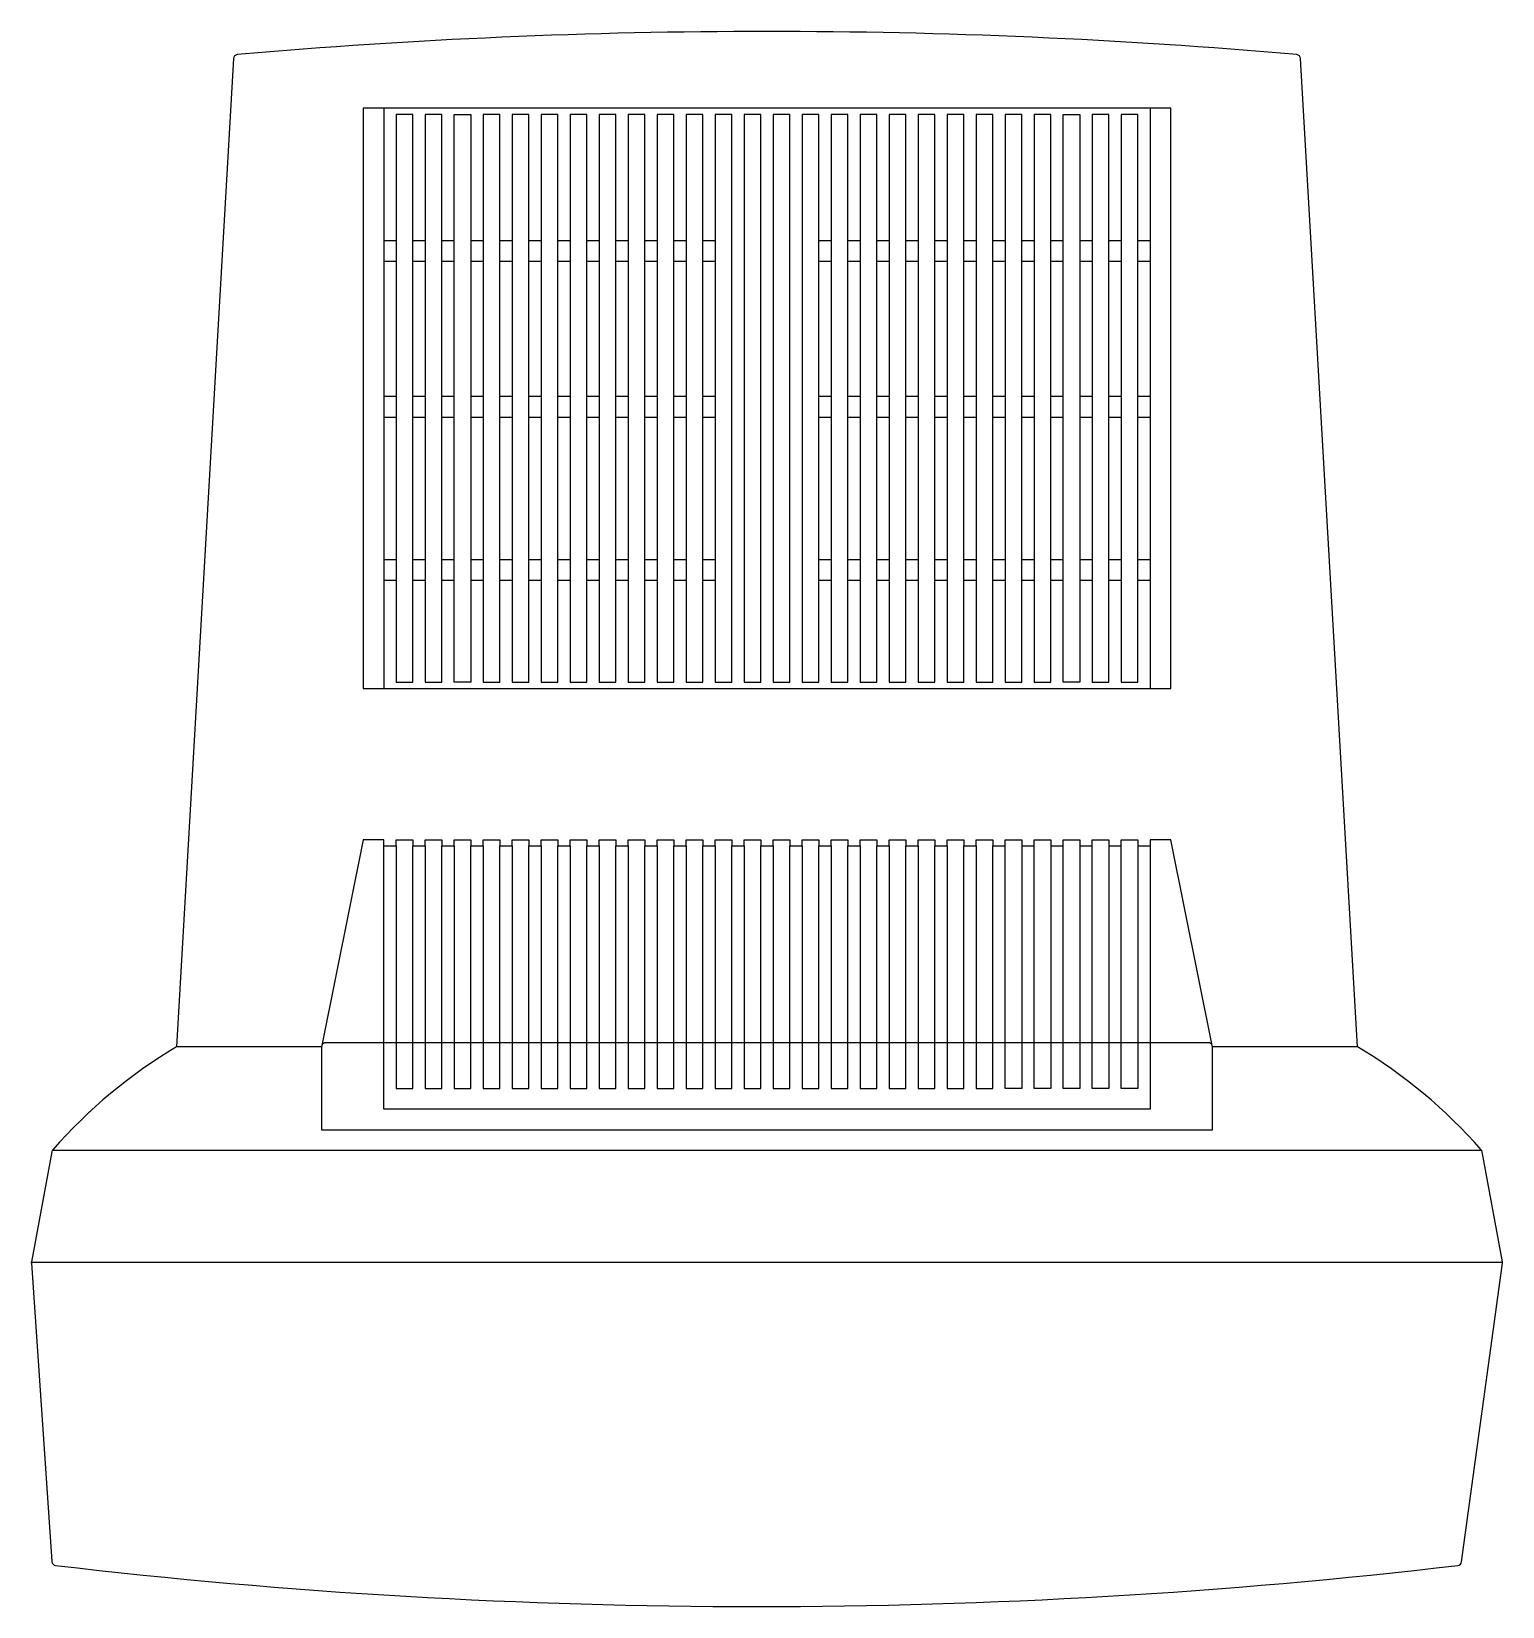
# Model space of a CAD drawing. Extents: x 14.278 to 14.633, y 7.992 to 8.372.
import ezdxf

# ---------------------------------------------------------------- set-up
doc = ezdxf.new("R2010")
doc.units = 0
doc.layers.get('0').update_dxf_attribs({"linetype": 'CONTINUOUS'})

msp = doc.modelspace()

# ---------------------------------------------------------------- linework, layer by layer
at = {"color": 0}
for p, q in [((14.45662474922696, 8.353490983557666), (14.35765389161337, 8.353490983557666)), ((14.36262474922697, 8.353490983557666), (14.36262474922697, 8.213490983557666)), ((14.46062474922696, 8.353490983557666), (14.45662474922696, 8.353490983557666)), ((14.54762474922697, 8.353490983557665), (14.54762474922697, 8.213490983557664)), ((14.36262474922697, 8.321570547384061), (14.36562474922697, 8.32157054738406)), ((14.36962474922696, 8.32157054738406), (14.37262474922696, 8.321570547384061)), ((14.37662474922697, 8.321570547384061), (14.37962474922697, 8.321570547384061)), ((14.38362474922696, 8.321570547384061), (14.38662474922696, 8.321570547384061)), ((14.39062474922696, 8.321570547384061), (14.39362474922696, 8.321570547384061)), ((14.39762474922697, 8.321570547384061), (14.40062474922696, 8.321570547384061)), ((14.40462474922696, 8.321570547384061), (14.40762474922696, 8.321570547384061)), ((14.41162474922697, 8.321570547384061), (14.41462474922696, 8.321570547384061)), ((14.41862474922696, 8.321570547384061), (14.42162474922696, 8.321570547384061)), ((14.42562474922696, 8.321570547384061), (14.42862474922696, 8.321570547384061)), ((14.43262474922696, 8.321570547384061), (14.43562474922696, 8.321570547384063)), ((14.43962474922696, 8.321570547384063), (14.44262474922696, 8.321570547384061)), ((14.46762474922697, 8.321570547384061), (14.47062474922697, 8.321570547384061)), ((14.47462474922697, 8.321570547384061), (14.47762474922697, 8.321570547384061)), ((14.48162474922697, 8.321570547384061), (14.48462474922697, 8.321570547384061)), ((14.48862474922697, 8.321570547384061), (14.49162474922697, 8.321570547384063)), ((14.49562474922697, 8.321570547384063), (14.49862474922697, 8.321570547384061)), ((14.50262474922697, 8.321570547384061), (14.50562474922697, 8.321570547384061)), ((14.50962474922697, 8.321570547384061), (14.51262474922697, 8.321570547384061)), ((14.51662474922697, 8.321570547384061), (14.51962474922697, 8.321570547384061)), ((14.52362474922697, 8.321570547384061), (14.52662474922697, 8.321570547384061)), ((14.53062474922697, 8.321570547384061), (14.53362474922697, 8.321570547384061)), ((14.53762474922697, 8.321570547384061), (14.54062474922697, 8.321570547384061)), ((14.54462474922697, 8.321570547384063), (14.54762474922697, 8.321570547384061)), ((14.36262474922697, 8.31657054738406), (14.36562474922697, 8.31657054738406)), ((14.36962474922696, 8.31657054738406), (14.37262474922696, 8.316570547384062)), ((14.37662474922697, 8.316570547384062), (14.37962474922697, 8.31657054738406)), ((14.38362474922696, 8.31657054738406), (14.38662474922697, 8.31657054738406)), ((14.39062474922697, 8.31657054738406), (14.39362474922696, 8.31657054738406)), ((14.39762474922697, 8.31657054738406), (14.40062474922696, 8.31657054738406)), ((14.40462474922696, 8.31657054738406), (14.40762474922696, 8.31657054738406)), ((14.41162474922697, 8.31657054738406), (14.41462474922696, 8.31657054738406)), ((14.41862474922696, 8.31657054738406), (14.42162474922696, 8.31657054738406)), ((14.42562474922696, 8.31657054738406), (14.42862474922696, 8.316570547384059)), ((14.43262474922696, 8.316570547384059), (14.43562474922696, 8.316570547384059)), ((14.43962474922696, 8.316570547384059), (14.44262474922696, 8.31657054738406)), ((14.46762474922697, 8.31657054738406), (14.47062474922697, 8.31657054738406)), ((14.47462474922697, 8.31657054738406), (14.47762474922697, 8.31657054738406)), ((14.48162474922697, 8.31657054738406), (14.48462474922697, 8.31657054738406)), ((14.48862474922697, 8.316570547384062), (14.49162474922697, 8.316570547384062)), ((14.49562474922697, 8.316570547384062), (14.49862474922697, 8.31657054738406)), ((14.50262474922697, 8.31657054738406), (14.50562474922697, 8.31657054738406)), ((14.50962474922697, 8.31657054738406), (14.51262474922697, 8.31657054738406)), ((14.51662474922697, 8.31657054738406), (14.51962474922697, 8.31657054738406)), ((14.52362474922697, 8.31657054738406), (14.52662474922697, 8.31657054738406)), ((14.53062474922697, 8.31657054738406), (14.53362474922697, 8.31657054738406)), ((14.53762474922697, 8.31657054738406), (14.54062474922697, 8.31657054738406)), ((14.54462474922697, 8.316570547384062), (14.54762474922697, 8.31657054738406)), ((14.36262474922697, 8.283979255436991), (14.36562474922697, 8.283979255436991)), ((14.36962474922696, 8.283979255436991), (14.37262474922696, 8.283979255436991)), ((14.37662474922697, 8.283979255436991), (14.37962474922697, 8.283979255436991)), ((14.38362474922696, 8.283979255436991), (14.38662474922697, 8.283979255436991)), ((14.39062474922697, 8.283979255436991), (14.39362474922696, 8.283979255436991)), ((14.39762474922697, 8.283979255436991), (14.40062474922696, 8.283979255436991)), ((14.40462474922696, 8.283979255436991), (14.40762474922696, 8.283979255436991)), ((14.41162474922697, 8.283979255436991), (14.41462474922696, 8.283979255436991)), ((14.41862474922696, 8.283979255436991), (14.42162474922696, 8.283979255436991)), ((14.42562474922696, 8.283979255436991), (14.42862474922696, 8.283979255436991)), ((14.43262474922696, 8.283979255436991), (14.43562474922696, 8.283979255436991)), ((14.43962474922696, 8.283979255436991), (14.44262474922697, 8.283979255436991)), ((14.46762474922697, 8.283979255436991), (14.47062474922697, 8.283979255436991)), ((14.47462474922697, 8.28397925543699), (14.47762474922697, 8.28397925543699)), ((14.48162474922697, 8.28397925543699), (14.48462474922697, 8.28397925543699)), ((14.48862474922697, 8.28397925543699), (14.49162474922697, 8.28397925543699)), ((14.49562474922697, 8.28397925543699), (14.49862474922697, 8.283979255436991)), ((14.50262474922697, 8.283979255436991), (14.50562474922697, 8.283979255436991)), ((14.50962474922697, 8.283979255436991), (14.51262474922697, 8.283979255436991)), ((14.51662474922697, 8.283979255436991), (14.51962474922697, 8.283979255436991)), ((14.52362474922697, 8.283979255436991), (14.52662474922697, 8.283979255436991)), ((14.53062474922697, 8.283979255436991), (14.53362474922697, 8.283979255436991)), ((14.53762474922697, 8.283979255436991), (14.54062474922697, 8.283979255436991)), ((14.54462474922697, 8.283979255436991), (14.54762474922697, 8.283979255436991)), ((14.36262474922697, 8.278979255436989), (14.36562474922697, 8.278979255436989)), ((14.36962474922696, 8.278979255436989), (14.37262474922697, 8.278979255436989)), ((14.37662474922697, 8.278979255436989), (14.37962474922697, 8.278979255436989)), ((14.38362474922697, 8.278979255436989), (14.38662474922697, 8.278979255436989)), ((14.39062474922697, 8.278979255436989), (14.39362474922696, 8.278979255436989)), ((14.39762474922697, 8.278979255436989), (14.40062474922696, 8.278979255436989)), ((14.40462474922697, 8.278979255436989), (14.40762474922696, 8.278979255436989)), ((14.41162474922697, 8.278979255436989), (14.41462474922696, 8.278979255436989)), ((14.41862474922696, 8.278979255436989), (14.42162474922696, 8.278979255436989)), ((14.42562474922696, 8.278979255436989), (14.42862474922696, 8.278979255436989)), ((14.43262474922696, 8.278979255436989), (14.43562474922696, 8.278979255436989)), ((14.43962474922696, 8.278979255436989), (14.44262474922696, 8.278979255436989)), ((14.46762474922697, 8.278979255436989), (14.47062474922697, 8.278979255436987)), ((14.47462474922697, 8.278979255436987), (14.47762474922697, 8.278979255436987)), ((14.48162474922697, 8.278979255436987), (14.48462474922697, 8.278979255436987)), ((14.48862474922697, 8.278979255436987), (14.49162474922697, 8.278979255436987)), ((14.49562474922697, 8.278979255436987), (14.49862474922697, 8.278979255436989)), ((14.50262474922697, 8.278979255436989), (14.50562474922697, 8.278979255436989)), ((14.50962474922697, 8.278979255436989), (14.51262474922697, 8.278979255436989)), ((14.51662474922697, 8.278979255436989), (14.51962474922697, 8.278979255436989)), ((14.52362474922697, 8.278979255436989), (14.52662474922697, 8.278979255436989)), ((14.53062474922697, 8.278979255436989), (14.53362474922697, 8.278979255436989)), ((14.53762474922697, 8.278979255436989), (14.54062474922697, 8.278979255436989)), ((14.54462474922697, 8.278979255436989), (14.54762474922697, 8.278979255436989)), ((14.36262474922697, 8.244597954116792), (14.36562474922697, 8.244597954116792)), ((14.36962474922696, 8.244597954116792), (14.37262474922697, 8.244597954116793)), ((14.37662474922697, 8.244597954116793), (14.37962474922697, 8.244597954116792)), ((14.38362474922697, 8.244597954116792), (14.38662474922697, 8.244597954116792)), ((14.39062474922697, 8.244597954116792), (14.39362474922696, 8.244597954116792)), ((14.39762474922697, 8.244597954116792), (14.40062474922697, 8.244597954116792)), ((14.40462474922697, 8.244597954116792), (14.40762474922697, 8.244597954116792)), ((14.41162474922697, 8.244597954116792), (14.41462474922696, 8.24459795411679)), ((14.41862474922696, 8.24459795411679), (14.42162474922696, 8.24459795411679)), ((14.42562474922696, 8.24459795411679), (14.42862474922697, 8.24459795411679)), ((14.43262474922696, 8.244597954116792), (14.43562474922697, 8.244597954116793)), ((14.43962474922697, 8.244597954116793), (14.44262474922697, 8.244597954116792)), ((14.46762474922697, 8.244597954116792), (14.47062474922697, 8.24459795411679)), ((14.47462474922697, 8.24459795411679), (14.47762474922697, 8.244597954116792)), ((14.48162474922697, 8.244597954116792), (14.48462474922697, 8.244597954116792)), ((14.48862474922697, 8.244597954116792), (14.49162474922697, 8.24459795411679)), ((14.49562474922697, 8.24459795411679), (14.49862474922697, 8.244597954116792)), ((14.50262474922697, 8.244597954116792), (14.50562474922697, 8.244597954116792)), ((14.50962474922697, 8.244597954116792), (14.51262474922697, 8.244597954116792)), ((14.51662474922697, 8.244597954116792), (14.51962474922697, 8.244597954116792)), ((14.52362474922697, 8.244597954116792), (14.52662474922697, 8.244597954116792)), ((14.53062474922697, 8.244597954116792), (14.53362474922697, 8.244597954116792)), ((14.53762474922697, 8.244597954116792), (14.54062474922697, 8.244597954116792)), ((14.54462474922697, 8.244597954116792), (14.54762474922697, 8.244597954116792)), ((14.36262474922697, 8.23959795411679), (14.36562474922697, 8.23959795411679)), ((14.36962474922696, 8.23959795411679), (14.37262474922697, 8.23959795411679)), ((14.37662474922697, 8.23959795411679), (14.37962474922697, 8.23959795411679)), ((14.38362474922697, 8.23959795411679), (14.38662474922697, 8.23959795411679)), ((14.39062474922697, 8.23959795411679), (14.39362474922696, 8.23959795411679)), ((14.39762474922697, 8.23959795411679), (14.40062474922697, 8.23959795411679)), ((14.40462474922697, 8.23959795411679), (14.40762474922697, 8.23959795411679)), ((14.41162474922697, 8.23959795411679), (14.41462474922696, 8.239597954116789)), ((14.41862474922696, 8.239597954116789), (14.42162474922696, 8.239597954116789)), ((14.42562474922696, 8.239597954116789), (14.42862474922697, 8.239597954116789)), ((14.43262474922697, 8.23959795411679), (14.43562474922696, 8.23959795411679)), ((14.43962474922696, 8.23959795411679), (14.44262474922697, 8.23959795411679)), ((14.46762474922697, 8.23959795411679), (14.47062474922697, 8.23959795411679)), ((14.47462474922697, 8.239597954116789), (14.47762474922697, 8.239597954116789)), ((14.48162474922697, 8.239597954116789), (14.48462474922697, 8.23959795411679)), ((14.48862474922697, 8.23959795411679), (14.49162474922697, 8.23959795411679)), ((14.49562474922697, 8.23959795411679), (14.49862474922697, 8.239597954116793)), ((14.50262474922697, 8.239597954116793), (14.50562474922697, 8.239597954116793)), ((14.50962474922697, 8.239597954116793), (14.51262474922697, 8.239597954116793)), ((14.51662474922697, 8.239597954116793), (14.51962474922697, 8.239597954116793)), ((14.52362474922697, 8.239597954116793), (14.52662474922697, 8.239597954116793)), ((14.53062474922697, 8.239597954116793), (14.53362474922697, 8.239597954116793)), ((14.53762474922697, 8.239597954116793), (14.54062474922697, 8.239597954116793)), ((14.54462474922697, 8.239597954116793), (14.54762474922697, 8.23959795411679)), ((14.47062474922697, 8.175490983557664), (14.47062474922697, 8.174256144031652)), ((14.34765389161337, 8.126990983557665), (14.31262474922697, 8.126990983557665)), ((14.56159560684058, 8.127990983557662), (14.34865389161337, 8.127990983557664)), ((14.59762474922697, 8.126990983557663), (14.56259560684057, 8.126990983557663)), ((14.62758364477391, 8.101990983557663), (14.28266585368013, 8.101990983557664)), ((14.63261186890286, 8.074990983557665), (14.27763272122535, 8.074990983557665))]:
    msp.add_line(p, q, dxfattribs=at)
msp.add_lwpolyline([(14.27763338759135, 8.07486486343774), (14.2825680545097, 8.002818726429897, 0.3609105121399798), (14.28344901918068, 8.00189389202337, 0.0585586024740983), (14.6218557861359, 8.001900391696637, 0.3418698422043195), (14.62272979748631, 8.002757835850783), (14.6326028992291, 8.074831478573143, 0.079982346577876), (14.63259543383865, 8.07514928665461), (14.62767463112519, 8.10172162130728, 0.1347783746076475), (14.62744381710552, 8.102198160873515, 0.0792554588656458), (14.59762474922698, 8.126990983557663), (14.58390220737321, 8.365465346566356, 0.3724081461510744), (14.58299107886914, 8.366404087624852, 0.0436932533251105), (14.3272584195848, 8.366404087624856, 0.3724081461510755), (14.32634729108074, 8.365465346566358), (14.31262474922697, 8.126990983557665, 0.0792554588661599), (14.28280568134826, 8.102198160873325, 0.1347783746069128), (14.2825748673287, 8.101721621306995), (14.27764776815154, 8.075115285750332, 0.0629572724858923), (14.27763338759135, 8.07486486343774, -0.0629572724858822), (14.27764776815154, 8.075115285750336)], format="xyb", dxfattribs=at)
for points in [[(14.35765389161337, 8.353490983557666), (14.35765389161336, 8.213490983557666), (14.55259560684057, 8.213490983557664), (14.55259560684058, 8.353490983557665), (14.46062474922696, 8.353490983557666)], [(14.36262474922697, 8.175490983557665), (14.36562474922697, 8.175490983557665), (14.36562474922697, 8.176990983557666), (14.36962474922697, 8.176990983557666), (14.36962474922697, 8.175490983557665), (14.37262474922697, 8.175490983557665), (14.37262474922697, 8.176990983557666), (14.37662474922697, 8.176990983557667), (14.37662474922697, 8.175490983557665), (14.37962474922697, 8.175490983557665), (14.37962474922697, 8.176990983557667), (14.38362474922697, 8.176990983557667), (14.38362474922697, 8.175490983557665), (14.38662474922697, 8.175490983557664), (14.38662474922697, 8.176990983557667), (14.39062474922697, 8.176990983557667), (14.39062474922697, 8.175490983557664), (14.39362474922697, 8.175490983557664), (14.39362474922697, 8.176990983557667), (14.39762474922697, 8.176990983557667), (14.39762474922697, 8.175490983557664), (14.40062474922697, 8.175490983557664), (14.40062474922697, 8.176990983557667), (14.40462474922697, 8.176990983557667), (14.40462474922697, 8.175490983557664), (14.40762474922697, 8.175490983557664), (14.40762474922697, 8.176990983557667), (14.41162474922697, 8.176990983557667), (14.41162474922697, 8.175490983557664), (14.41462474922697, 8.175490983557664), (14.41462474922697, 8.176990983557667), (14.41862474922697, 8.176990983557669), (14.41862474922697, 8.175490983557664), (14.42162474922697, 8.175490983557664), (14.42162474922696, 8.176990983557667), (14.42562474922697, 8.176990983557667), (14.42562474922696, 8.175490983557664), (14.42862474922697, 8.175490983557664), (14.42862474922697, 8.176990983557667), (14.43262474922697, 8.176990983557667), (14.43262474922697, 8.175490983557664), (14.43562474922697, 8.175490983557664), (14.43562474922697, 8.176990983557669), (14.43962474922697, 8.176990983557669), (14.43962474922696, 8.175490983557664), (14.44262474922697, 8.175490983557664), (14.44262474922697, 8.176990983557667), (14.44662474922697, 8.176990983557667), (14.44662474922696, 8.175490983557664), (14.44962474922696, 8.175490983557664), (14.44962474922696, 8.176990983557667), (14.45362474922696, 8.176990983557667), (14.45362474922696, 8.175490983557664), (14.45662474922697, 8.175490983557664), (14.45662474922696, 8.176990983557667), (14.46062474922696, 8.176990983557667), (14.46062474922696, 8.175490983557664), (14.46362474922697, 8.175490983557664), (14.46362474922696, 8.176990983557666), (14.46762474922697, 8.176990983557666), (14.46762474922697, 8.175490983557664), (14.47062474922697, 8.175490983557664), (14.47062474922697, 8.176990983557667), (14.47462474922697, 8.176990983557667), (14.47462474922697, 8.175490983557664), (14.47762474922697, 8.175490983557662), (14.47762474922697, 8.176990983557667), (14.48162474922697, 8.176990983557669), (14.48162474922697, 8.175490983557662), (14.48462474922697, 8.175490983557662), (14.48462474922697, 8.176990983557667), (14.48862474922697, 8.176990983557667), (14.48862474922697, 8.175490983557662), (14.49162474922697, 8.175490983557664), (14.49162474922697, 8.176990983557667), (14.49562474922697, 8.176990983557667), (14.49562474922697, 8.175490983557664), (14.49862474922697, 8.175490983557664), (14.49862474922697, 8.176990983557667), (14.50262474922697, 8.176990983557667), (14.50262474922697, 8.175490983557664), (14.50562474922697, 8.175490983557662), (14.50562474922697, 8.176990983557667), (14.50962474922697, 8.176990983557667), (14.50962474922697, 8.175490983557662), (14.51262474922697, 8.175490983557662), (14.51262474922697, 8.176990983557667), (14.51662474922697, 8.176990983557667), (14.51662474922697, 8.175490983557662), (14.51962474922697, 8.175490983557662), (14.51962474922697, 8.176990983557667), (14.52362474922697, 8.176990983557667), (14.52362474922697, 8.175490983557662), (14.52662474922697, 8.175490983557662), (14.52662474922697, 8.176990983557666), (14.53062474922697, 8.176990983557666), (14.53062474922697, 8.175490983557662), (14.53362474922697, 8.175490983557662), (14.53362474922697, 8.176990983557666), (14.53762474922697, 8.176990983557666), (14.53762474922697, 8.175490983557662), (14.54062474922697, 8.175490983557662), (14.54062474922697, 8.176990983557666), (14.54462474922697, 8.176990983557664), (14.54462474922697, 8.175490983557664), (14.54762474922697, 8.175490983557665)], [(14.36562474922697, 8.175490983557665), (14.36562474922697, 8.116990983557667), (14.36962474922697, 8.116990983557667), (14.36962474922697, 8.175490983557665)], [(14.37262474922697, 8.175490983557665), (14.37262474922697, 8.116990983557667), (14.37662474922697, 8.116990983557667), (14.37662474922697, 8.175490983557665)], [(14.37962474922697, 8.175490983557665), (14.37962474922697, 8.116990983557667), (14.38362474922697, 8.116990983557667), (14.38362474922697, 8.175490983557665)], [(14.38662474922697, 8.175490983557664), (14.38662474922697, 8.116990983557667), (14.39062474922697, 8.116990983557667), (14.39062474922697, 8.175490983557664)], [(14.39362474922697, 8.175490983557664), (14.39362474922697, 8.116990983557667), (14.39762474922697, 8.116990983557665), (14.39762474922697, 8.175490983557664)], [(14.40062474922697, 8.175490983557664), (14.40062474922697, 8.116990983557667), (14.40462474922697, 8.116990983557665), (14.40462474922697, 8.175490983557664)], [(14.40762474922697, 8.175490983557664), (14.40762474922697, 8.116990983557667), (14.41162474922697, 8.116990983557665), (14.41162474922697, 8.175490983557664)], [(14.41462474922697, 8.175490983557664), (14.41462474922697, 8.116990983557667), (14.41862474922697, 8.116990983557665), (14.41862474922697, 8.175490983557664)], [(14.42162474922697, 8.175490983557664), (14.42162474922697, 8.116990983557667), (14.42562474922697, 8.116990983557665), (14.42562474922697, 8.175490983557664)], [(14.42862474922697, 8.175490983557664), (14.42862474922697, 8.116990983557667), (14.43262474922697, 8.116990983557665), (14.43262474922697, 8.175490983557664)], [(14.43562474922697, 8.175490983557664), (14.43562474922697, 8.116990983557667), (14.43962474922697, 8.116990983557665), (14.43962474922697, 8.175490983557664)], [(14.44262474922697, 8.175490983557664), (14.44262474922697, 8.116990983557667), (14.44662474922696, 8.116990983557665), (14.44662474922697, 8.175490983557664)], [(14.44962474922696, 8.175490983557664), (14.44962474922697, 8.116990983557667), (14.45362474922696, 8.116990983557665), (14.45362474922696, 8.175490983557664)], [(14.45662474922696, 8.175490983557664), (14.45662474922697, 8.116990983557667), (14.46062474922697, 8.116990983557665), (14.46062474922696, 8.175490983557664)], [(14.46362474922696, 8.175490983557664), (14.46362474922697, 8.116990983557667), (14.46762474922697, 8.116990983557665), (14.46762474922697, 8.175490983557664)], [(14.47062474922697, 8.174256144031652), (14.47062474922697, 8.116990983557663), (14.47462474922697, 8.116990983557665), (14.47462474922697, 8.175490983557664)], [(14.47762474922697, 8.175490983557662), (14.47762474922697, 8.116990983557663), (14.48162474922697, 8.116990983557663), (14.48162474922697, 8.175490983557662)], [(14.48462474922697, 8.175490983557662), (14.48462474922697, 8.116990983557663), (14.48862474922697, 8.116990983557663), (14.48862474922697, 8.175490983557662)], [(14.49162474922697, 8.175490983557664), (14.49162474922697, 8.116990983557663), (14.49562474922697, 8.116990983557663), (14.49562474922697, 8.175490983557664)], [(14.49862474922697, 8.175490983557664), (14.49862474922697, 8.116990983557663), (14.50262474922697, 8.116990983557663), (14.50262474922697, 8.175490983557664)], [(14.50562474922697, 8.175490983557662), (14.50562474922697, 8.116990983557663), (14.50962474922697, 8.116990983557663), (14.50962474922697, 8.175490983557662)], [(14.51662474922697, 8.175490983557662), (14.51662474922697, 8.169089381087346), (14.51662474922697, 8.168637125464933), (14.51662474922697, 8.116990983557663), (14.51262474922697, 8.116990983557663), (14.51262474922697, 8.175490983557662)], [(14.52362474922697, 8.175490983557662), (14.52362474922697, 8.116990983557663), (14.51962474922697, 8.116990983557663), (14.51962474922697, 8.175490983557662)], [(14.53062474922697, 8.175490983557662), (14.53062474922697, 8.116990983557663), (14.52662474922697, 8.116990983557663), (14.52662474922697, 8.175490983557662)], [(14.53762474922697, 8.175490983557662), (14.53762474922697, 8.116990983557663), (14.53362474922697, 8.116990983557663), (14.53362474922697, 8.175490983557662)], [(14.54462474922697, 8.175490983557664), (14.54462474922697, 8.116990983557663), (14.54062474922697, 8.116990983557663), (14.54062474922697, 8.175490983557662)]]:
    msp.add_lwpolyline(points, dxfattribs=at)
for points in [[(14.36962474922696, 8.351990983557666), (14.36562474922696, 8.351990983557666), (14.36562474922697, 8.214990983557666), (14.36962474922697, 8.214990983557666)], [(14.37662474922696, 8.351990983557666), (14.37262474922696, 8.351990983557666), (14.37262474922697, 8.214990983557666), (14.37662474922697, 8.214990983557666)], [(14.38362474922696, 8.351990983557666), (14.38362474922697, 8.214990983557664), (14.37962474922697, 8.214990983557666), (14.37962474922696, 8.351990983557666)], [(14.39062474922696, 8.351990983557666), (14.38662474922696, 8.351990983557666), (14.38662474922697, 8.214990983557666), (14.39062474922697, 8.214990983557664)], [(14.39762474922696, 8.351990983557666), (14.39362474922696, 8.351990983557666), (14.39362474922697, 8.214990983557666), (14.39762474922697, 8.214990983557664)], [(14.40462474922696, 8.351990983557666), (14.40062474922696, 8.351990983557666), (14.40062474922697, 8.214990983557666), (14.40462474922697, 8.214990983557664)], [(14.41162474922696, 8.351990983557666), (14.40762474922696, 8.351990983557666), (14.40762474922697, 8.214990983557666), (14.41162474922697, 8.214990983557664)], [(14.41862474922696, 8.351990983557666), (14.41462474922696, 8.351990983557666), (14.41462474922697, 8.214990983557666), (14.41862474922697, 8.214990983557664)], [(14.42562474922696, 8.351990983557666), (14.42162474922696, 8.351990983557666), (14.42162474922696, 8.214990983557664), (14.42562474922696, 8.214990983557664)], [(14.43262474922696, 8.351990983557668), (14.42862474922696, 8.351990983557664), (14.42862474922697, 8.214990983557664), (14.43262474922696, 8.214990983557664)], [(14.43962474922696, 8.351990983557666), (14.43562474922696, 8.351990983557664), (14.43562474922697, 8.214990983557664), (14.43962474922697, 8.214990983557664)], [(14.44662474922696, 8.351990983557666), (14.44262474922696, 8.351990983557664), (14.44262474922697, 8.214990983557664), (14.44662474922696, 8.214990983557664)], [(14.45362474922696, 8.351990983557666), (14.44962474922696, 8.351990983557666), (14.44962474922696, 8.214990983557664), (14.45362474922697, 8.214990983557664)], [(14.46062474922696, 8.351990983557666), (14.45662474922696, 8.351990983557666), (14.45662474922696, 8.214990983557664), (14.46062474922696, 8.214990983557664)], [(14.46762474922697, 8.351990983557666), (14.46362474922696, 8.351990983557666), (14.46362474922696, 8.214990983557664), (14.46762474922697, 8.214990983557664)], [(14.47462474922697, 8.351990983557666), (14.47062474922697, 8.351990983557666), (14.47062474922697, 8.214990983557664), (14.47462474922697, 8.214990983557664)], [(14.48162474922697, 8.351990983557664), (14.47762474922697, 8.351990983557666), (14.47762474922697, 8.214990983557664), (14.48162474922697, 8.214990983557664)], [(14.48862474922697, 8.214990983557664), (14.48862474922697, 8.351990983557663), (14.48462474922697, 8.351990983557666), (14.48462474922697, 8.214990983557664)], [(14.49562474922697, 8.351990983557664), (14.49162474922697, 8.351990983557666), (14.49162474922697, 8.214990983557664), (14.49562474922697, 8.214990983557664)], [(14.50262474922697, 8.351990983557664), (14.49862474922697, 8.351990983557666), (14.49862474922697, 8.214990983557664), (14.50262474922697, 8.214990983557664)], [(14.50962474922697, 8.351990983557664), (14.50562474922697, 8.351990983557666), (14.50562474922697, 8.214990983557664), (14.50962474922697, 8.214990983557664)], [(14.51662474922697, 8.351990983557664), (14.51262474922697, 8.351990983557666), (14.51262474922697, 8.214990983557664), (14.51662474922697, 8.214990983557666)], [(14.52362474922697, 8.351990983557664), (14.51962474922697, 8.351990983557666), (14.51962474922697, 8.214990983557664), (14.52362474922697, 8.214990983557666)], [(14.52662474922697, 8.351990983557664), (14.53062474922697, 8.351990983557664), (14.53062474922697, 8.214990983557664), (14.52662474922697, 8.214990983557666)], [(14.53762474922697, 8.351990983557664), (14.53362474922697, 8.351990983557664), (14.53362474922697, 8.214990983557664), (14.53762474922697, 8.214990983557664)], [(14.54462474922697, 8.351990983557663), (14.54062474922697, 8.351990983557664), (14.54062474922697, 8.214990983557664), (14.54462474922697, 8.214990983557664)]]:
    msp.add_lwpolyline(points, close=True, dxfattribs=at)
msp.add_lwpolyline([(14.34773081469028, 8.127375598942267, 0.0990195135891267), (14.34765389161337, 8.126990983557665), (14.34765389161336, 8.106990983557665), (14.56259560684057, 8.106990983557663), (14.56259560684058, 8.126990983557663, 0.0990195135949789), (14.56251868376365, 8.12737559894228), (14.55259560684057, 8.176990983557664), (14.54762474922697, 8.176990983557664), (14.54762474922697, 8.111990983557662), (14.36262474922697, 8.111990983557666), (14.36262474922697, 8.176990983557666), (14.35765389161336, 8.176990983557666)], format="xyb", close=True, dxfattribs=at)
for centre, radius, start, end in [((14.34865389161337, 8.126990983557665), 0.001, 89.99999999999952, 157.3801350527898), ((14.56159560684058, 8.126990983557663), 0.001, 22.6198649485333, 89.99999999999949), ((14.63161215183367, 8.074967197394436), 0.0009999999999961, 352.1998121157285, 10.49147701225376)]:
    msp.add_arc(centre, radius, start, end, dxfattribs=at)

doc.saveas('drawing.dxf')
